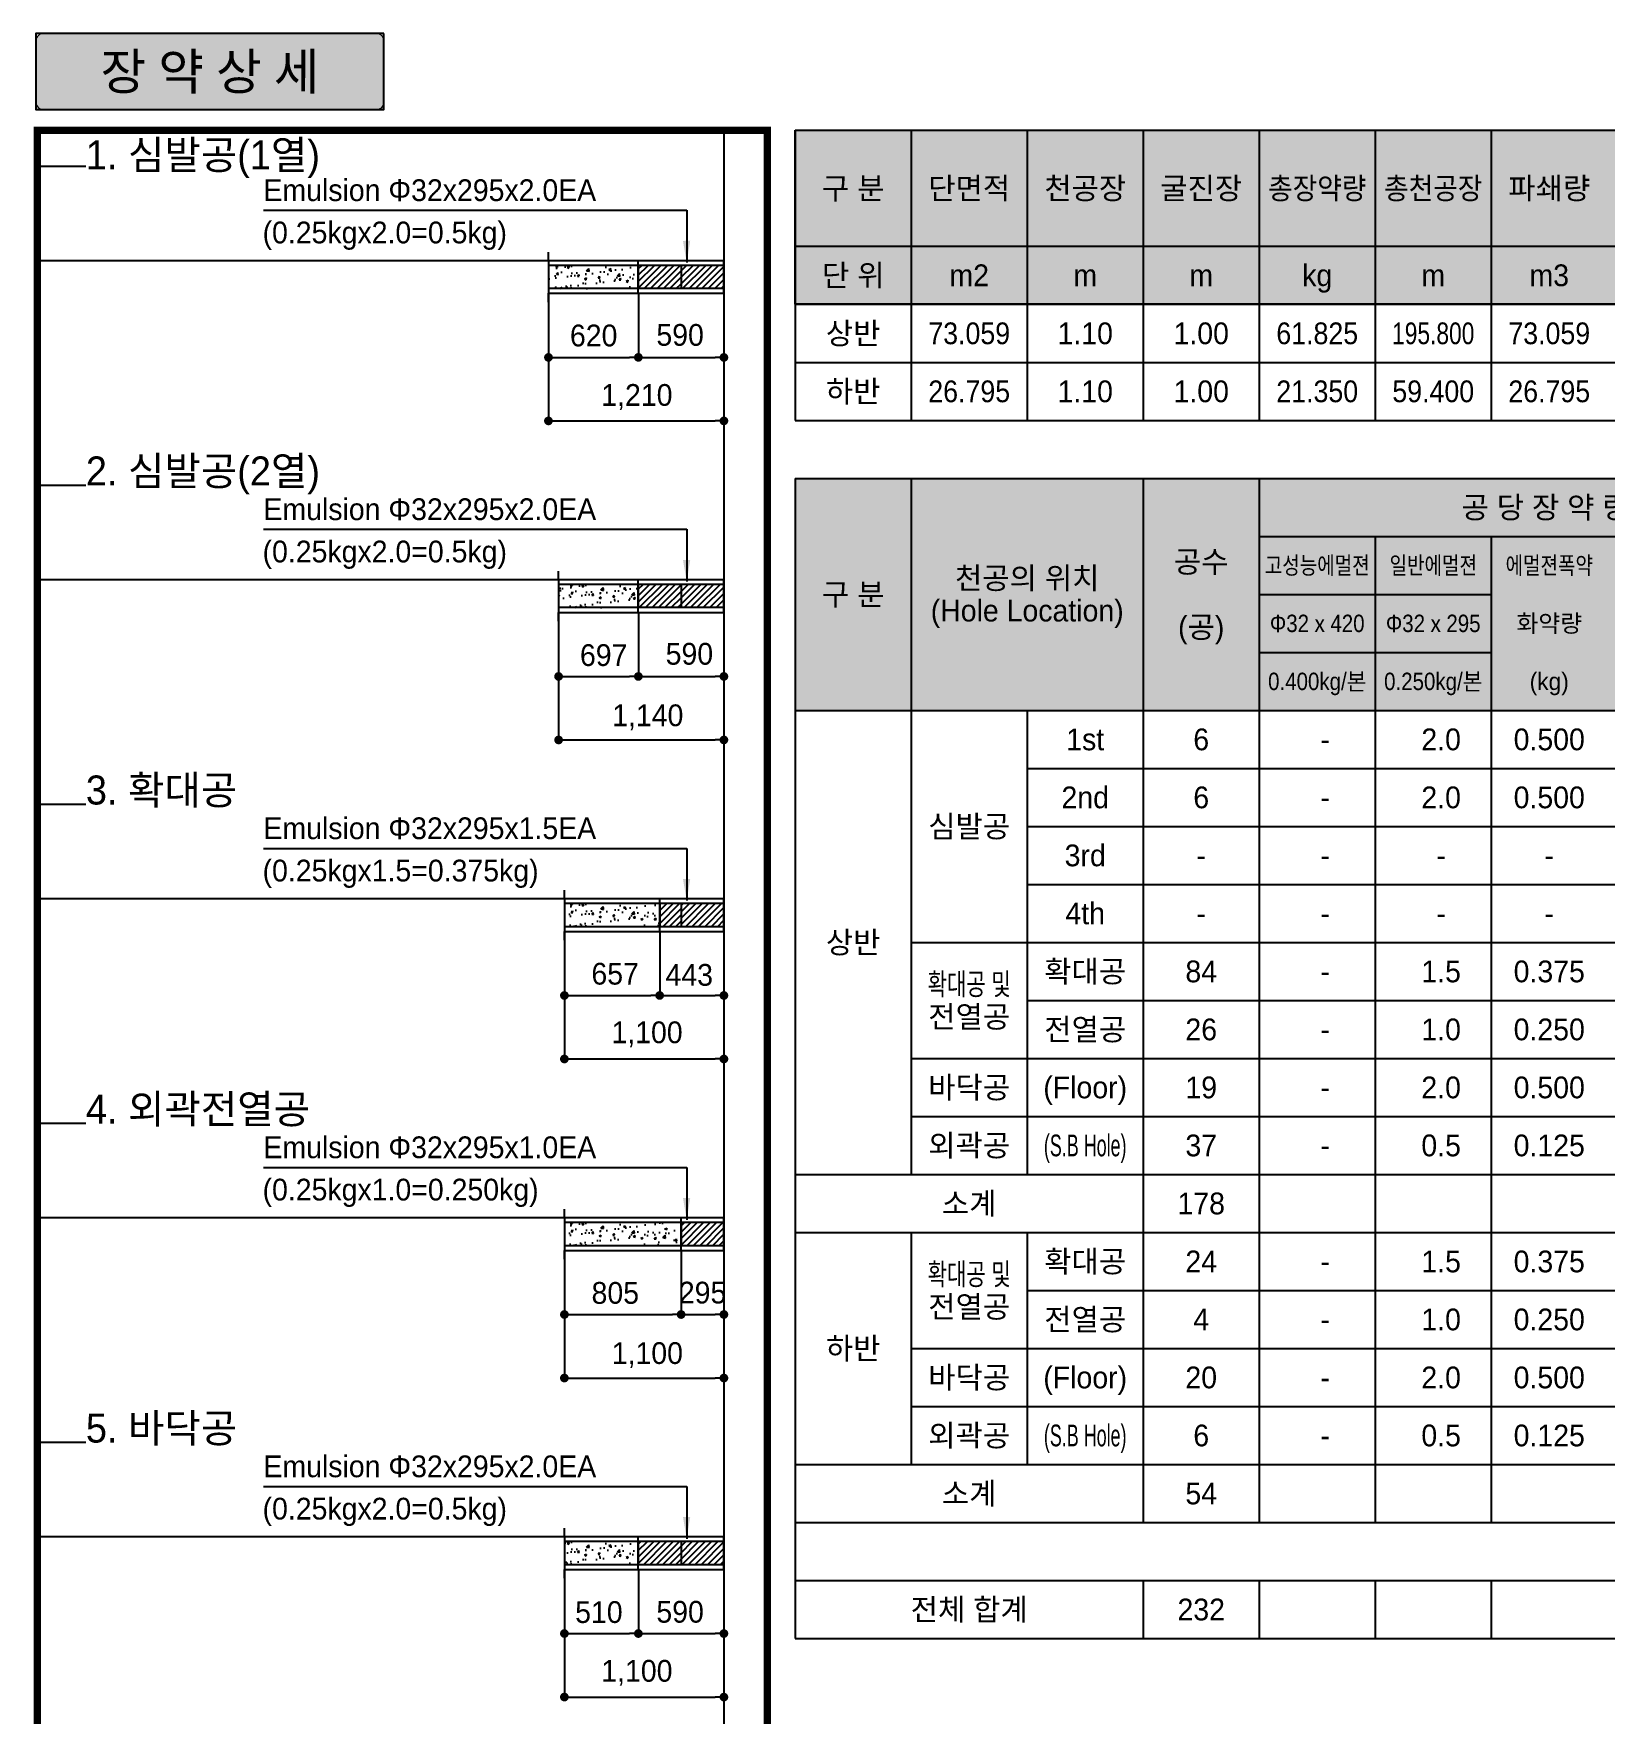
# Model space of a CAD drawing. Extents: x -689 to 317106, y 182884 to 219577.
# Drawn here: x 254029 to 264868, y 190387 to 201977 of the extents above; entities that cross this region are included whole.
import ezdxf
from ezdxf.enums import TextEntityAlignment as Align

# ---------------------------------------------------------------- set-up
doc = ezdxf.new("R2010")
doc.units = 0
doc.header["$LTSCALE"] = 500
doc.header["$MEASUREMENT"] = 0
doc.layers.get('DEFPOINTS').update_dxf_attribs({"color": 55})
doc.layers.add('0-21', color=21, linetype='Continuous', plot=False)
doc.layers.add('0-250line', color=250, linetype='Continuous', lineweight=9, true_color=0x333333)
doc.layers.add('0-251', color=7, linetype='Continuous', true_color=0x6e6e6e)
doc.layers.add('0-253', color=7, linetype='Continuous', true_color=0xcfcfcf)
for name, color, linetype in [('0-255', 52, 'Continuous'), ('A-DIM01', 1, 'Continuous'), ('CS-TABL-LIN1', 4, 'Continuous'), ('CS-TABL-LIN2', 1, 'Continuous'), ('CS-TABL-TEX2', 6, 'Continuous'), ('CS-TABL-TEX3', 7, 'Continuous'), ('CZ-TEXT-04', 6, 'Continuous'), ('TU-BLOCK-DMP', 7, 'Continuous'), ('TU-BLOCK-EXP', 1, 'Continuous'), ('TU-HOLE-EXEC', 3, 'Continuous'), ('TU-LEAD-LINE', 1, 'Continuous'), ('TU-LEAD-TEX1', 3, 'Continuous')]:
    doc.layers.add(name, color=color, linetype=linetype)
doc.styles.add('GTXT', font='')
doc.styles.add('돋움', font='')
doc.styles.add('돋움체', font='')
doc.styles.add('맑은고딕(굵게)', font='malgunbd.ttf')
doc.styles.add('일반문자', font='')
doc.styles.get('GTXT').set_extended_font_data('Dotum')
doc.styles.get('돋움').set_extended_font_data('Dotum')
doc.styles.get('돋움체').set_extended_font_data('Dotum')
doc.styles.get('일반문자').set_extended_font_data('Dotum')
doc.linetypes.add('CFZ008', pattern='A,0.9,-0.2,[106,KHCLINE.shx,S=0.00606,R=180,X=0,Y=0],0.9', length=2)
doc.dimstyles.new('D_50', dxfattribs={"dimscale": 50, "dimtxt": 3, "dimasz": 1.2, "dimexe": 0, "dimexo": 0, "dimgap": 1.2, "dimtad": 1, "dimdec": 0, "dimrnd": 0.0005, "dimdsep": 46, "dimlunit": 6, "dimtxsty": '돋움체', "dimblk": 'DOT', "dimcen": 0.09, "dimclrd": 1, "dimclre": 1, "dimclrt": 1, "dimaunit": 1, "dimadec": 0, "dimazin": 0, "dimtfac": 1, "dimtdec": 0, "dimtix": 1, "dimtmove": 2, "dimatfit": 0, "dimfxl": 1, "dimtvp": 2, "dimtolj": 1, "dimtzin": 0, "dimlwd": -1, "dimlwe": -1, "dimarcsym": 0})

# ---------------------------------------------------------------- blocks, each defined once
blk = doc.blocks.new('재료표제목')
at = {"layer": '0-253'}
h = blk.add_hatch(color=256, dxfattribs=at)
h.dxf.hatch_style = 1
h.paths.add_polyline_path([(0, 1600), (14400, 1600), (14400, 0), (0, 0)])
at = {"layer": 'CS-TABL-LIN1'}
for p, q in [((0, 1600), (0, 0)), ((0, 1600), (14400, 1600)), ((0, 0), (14400, 0))]:
    blk.add_line(p, q, dxfattribs=at)
at = {"layer": 'CS-TABL-LIN2'}
for p, q in [((800, 1600), (800, 0)), ((2400, 1600), (2400, 0)), ((3200, 1600), (3200, 0)), ((3200, 1200), (13600, 1200)), ((4000, 1200), (4000, 0)), ((4800, 1200), (4800, 0)), ((3200, 800), (4800, 800)), ((3200, 400), (4800, 400))]:
    blk.add_line(p, q, dxfattribs=at)
at = {"layer": 'CS-TABL-TEX2', "style": '일반문자'}
for s, height, p in [('공 당 장 약 량 (kg/Hole)', 150, (5600, 1400)), ('공수', 150, (2800, 1025)), ('천공의 위치', 150, (1600, 912)), ('구 분', 150, (400, 800)), ('(Hole Location)', 150, (1600, 688)), ('(공)', 150, (2800, 575)), ('화약량', 120, (5200, 600)), ('(kg)', 120, (5200, 200))]:
    blk.add_text(s, height=height, dxfattribs=at).set_placement(p, align=Align.MIDDLE_CENTER)
for s, width, p in [('고성능에멀젼', 0.8, (3600, 1000)), ('일반에멀젼', 0.8, (4400, 1000)), ('에멀젼폭약', 0.8, (5200, 1000)), ('Φ32ⅹ420', 0.9, (3600, 600)), ('Φ32ⅹ295', 0.9, (4400, 600)), ('0.400kg/본', 0.9, (3600, 200)), ('0.250kg/본', 0.9, (4400, 200))]:
    blk.add_text(s, height=120, dxfattribs=dict(at, width=width)).set_placement(p, align=Align.MIDDLE_CENTER)
blk = doc.blocks.new('장약제원제목')
at = {"layer": '0-253'}
h = blk.add_hatch(color=256, dxfattribs=at)
h.dxf.hatch_style = 1
h.paths.add_polyline_path([(500931, 27019), (515331, 27019), (515331, 25819), (500931, 25819)])
at = {"color": 4}
blk.add_lwpolyline([(500931, 27019), (515331, 27019), (515331, 25819), (500931, 25819)], close=True, dxfattribs=at)
at = {"layer": 'CS-TABL-LIN1'}
for p, q in [((500931, 27019), (500931, 25819)), ((500931, 27019), (515331, 27019)), ((500931, 25819), (515331, 25819))]:
    blk.add_line(p, q, dxfattribs=at)
at = {"layer": 'CS-TABL-LIN2'}
for p, q in [((501731, 27019), (501731, 25819)), ((502531, 27019), (502531, 25819)), ((503331, 27019), (503331, 25819)), ((504131, 27019), (504131, 25819)), ((504931, 27019), (504931, 25819)), ((505731, 27019), (505731, 25819)), ((500931, 26219), (515331, 26219))]:
    blk.add_line(p, q, dxfattribs=at)
at = {"layer": 'CS-TABL-TEX2', "style": '일반문자'}
for s, p in [('구 분', (501331, 26619)), ('단면적', (502131, 26619)), ('천공장', (502931, 26619)), ('굴진장', (503731, 26619)), ('파쇄량', (506131, 26619)), ('단 위', (501331, 26019)), ('m2', (502131, 26019)), ('kg', (504531, 26019)), ('m3', (506131, 26019)), ('m', (502931, 26019)), ('m', (503731, 26019)), ('m', (505331, 26019))]:
    blk.add_text(s, height=150, dxfattribs=at).set_placement(p, align=Align.MIDDLE_CENTER)
at = {"layer": 'CS-TABL-TEX2', "style": '일반문자', "width": 0.9}
for s, p in [('총장약량', (504531, 26619)), ('총천공장', (505331, 26619))]:
    blk.add_text(s, height=150, dxfattribs=at).set_placement(p, align=Align.MIDDLE_CENTER)
blk = doc.blocks.new('_Dot')
at = {"color": 0, "linetype": 'ByBlock', "lineweight": -2}
blk.add_line((-0.5, 0), (-1, 0), dxfattribs=at)
at = {"color": 0, "linetype": 'ByBlock', "const_width": 0.5}
blk.add_lwpolyline([(-0.25, 0, 1), (0.25, 0, 1)], format="xyb", close=True, dxfattribs=at)
blk = doc.blocks.new('*D162')
at = {"layer": 'A-DIM01', "color": 1, "ltscale": 10, "transparency": 16777216}
for p, q in [((258199, 200186), (258199, 199744)), ((258789, 200186), (258789, 199744)), ((258259, 199744), (258729, 199744))]:
    blk.add_line(p, q, dxfattribs=at)
at = {"layer": 'DEFPOINTS', "color": 0, "ltscale": 10, "transparency": 16777216}
for p in [(258199, 200186), (258789, 200186), (258789, 199744)]:
    blk.add_point(p, dxfattribs=at)
at = {"layer": 'A-DIM01', "color": 1, "ltscale": 10, "transparency": 16777216, "xscale": 60, "yscale": 60, "zscale": 60, "rotation": 180}
blk.add_blockref('_Dot', (258199, 199744), dxfattribs=at)
at = {"layer": 'A-DIM01', "color": 1, "ltscale": 10, "transparency": 16777216, "xscale": 60, "yscale": 60, "zscale": 60}
blk.add_blockref('_Dot', (258789, 199744), dxfattribs=at)
at = {"layer": 'A-DIM01', "color": 1, "ltscale": 10, "transparency": 16777216, "insert": (258487, 199898), "char_height": 150, "attachment_point": 5, "style": '돋움체'}
blk.add_mtext('\\A1;590', dxfattribs=at)
blk = doc.blocks.new('*D163')
at = {"layer": 'A-DIM01', "color": 1, "ltscale": 10, "transparency": 16777216}
for p, q in [((257579, 199906), (257579, 199306)), ((258789, 199906), (258789, 199306)), ((257639, 199306), (258729, 199306))]:
    blk.add_line(p, q, dxfattribs=at)
at = {"layer": 'DEFPOINTS', "color": 0, "ltscale": 10, "transparency": 16777216}
for p in [(257579, 199906), (258789, 199906), (258789, 199306)]:
    blk.add_point(p, dxfattribs=at)
at = {"layer": 'A-DIM01', "color": 1, "ltscale": 10, "transparency": 16777216, "xscale": 60, "yscale": 60, "zscale": 60, "rotation": 180}
blk.add_blockref('_Dot', (257579, 199306), dxfattribs=at)
at = {"layer": 'A-DIM01', "color": 1, "ltscale": 10, "transparency": 16777216, "xscale": 60, "yscale": 60, "zscale": 60}
blk.add_blockref('_Dot', (258789, 199306), dxfattribs=at)
at = {"layer": 'A-DIM01', "color": 1, "ltscale": 10, "transparency": 16777216, "insert": (258189, 199471), "char_height": 150, "attachment_point": 5, "style": '돋움체'}
blk.add_mtext('\\A1;1,210', dxfattribs=at)
blk = doc.blocks.new('*D164')
at = {"layer": 'A-DIM01', "color": 1, "ltscale": 10, "transparency": 16777216}
for p, q in [((257579, 200186), (257579, 199744)), ((258199, 200186), (258199, 199744)), ((257639, 199744), (258139, 199744))]:
    blk.add_line(p, q, dxfattribs=at)
at = {"layer": 'DEFPOINTS', "color": 0, "ltscale": 10, "transparency": 16777216}
for p in [(257579, 200186), (258199, 200186), (258199, 199744)]:
    blk.add_point(p, dxfattribs=at)
at = {"layer": 'A-DIM01', "color": 1, "ltscale": 10, "transparency": 16777216, "xscale": 60, "yscale": 60, "zscale": 60, "rotation": 180}
blk.add_blockref('_Dot', (257579, 199744), dxfattribs=at)
at = {"layer": 'A-DIM01', "color": 1, "ltscale": 10, "transparency": 16777216, "xscale": 60, "yscale": 60, "zscale": 60}
blk.add_blockref('_Dot', (258199, 199744), dxfattribs=at)
at = {"layer": 'A-DIM01', "color": 1, "ltscale": 10, "transparency": 16777216, "insert": (257891, 199894), "char_height": 150, "attachment_point": 5, "style": '돋움체'}
blk.add_mtext('\\A1;620', dxfattribs=at)
blk = doc.blocks.new('*D165')
at = {"layer": 'A-DIM01', "color": 1, "ltscale": 10, "transparency": 16777216}
for p, q in [((258199, 197986), (258199, 197544)), ((258789, 197986), (258789, 197544)), ((258259, 197544), (258729, 197544))]:
    blk.add_line(p, q, dxfattribs=at)
at = {"layer": 'DEFPOINTS', "color": 0, "ltscale": 10, "transparency": 16777216}
for p in [(258199, 197986), (258789, 197986), (258789, 197544)]:
    blk.add_point(p, dxfattribs=at)
at = {"layer": 'A-DIM01', "color": 1, "ltscale": 10, "transparency": 16777216, "xscale": 60, "yscale": 60, "zscale": 60, "rotation": 180}
blk.add_blockref('_Dot', (258199, 197544), dxfattribs=at)
at = {"layer": 'A-DIM01', "color": 1, "ltscale": 10, "transparency": 16777216, "xscale": 60, "yscale": 60, "zscale": 60}
blk.add_blockref('_Dot', (258789, 197544), dxfattribs=at)
at = {"layer": 'A-DIM01', "color": 1, "ltscale": 10, "transparency": 16777216, "insert": (258551, 197699), "char_height": 150, "attachment_point": 5, "style": '돋움체'}
blk.add_mtext('\\A1;590', dxfattribs=at)
blk = doc.blocks.new('*D166')
at = {"layer": 'A-DIM01', "color": 1, "ltscale": 10, "transparency": 16777216}
for p, q in [((257649, 197706), (257649, 197106)), ((258789, 197706), (258789, 197106)), ((257709, 197106), (258729, 197106))]:
    blk.add_line(p, q, dxfattribs=at)
at = {"layer": 'DEFPOINTS', "color": 0, "ltscale": 10, "transparency": 16777216}
for p in [(257649, 197706), (258789, 197706), (258789, 197106)]:
    blk.add_point(p, dxfattribs=at)
at = {"layer": 'A-DIM01', "color": 1, "ltscale": 10, "transparency": 16777216, "xscale": 60, "yscale": 60, "zscale": 60, "rotation": 180}
blk.add_blockref('_Dot', (257649, 197106), dxfattribs=at)
at = {"layer": 'A-DIM01', "color": 1, "ltscale": 10, "transparency": 16777216, "xscale": 60, "yscale": 60, "zscale": 60}
blk.add_blockref('_Dot', (258789, 197106), dxfattribs=at)
at = {"layer": 'A-DIM01', "color": 1, "ltscale": 10, "transparency": 16777216, "insert": (258264, 197262), "char_height": 150, "attachment_point": 5, "style": '돋움체'}
blk.add_mtext('\\A1;1,140', dxfattribs=at)
blk = doc.blocks.new('*D167')
at = {"layer": 'A-DIM01', "color": 1, "ltscale": 10, "transparency": 16777216}
for p, q in [((257649, 197986), (257649, 197544)), ((258199, 197986), (258199, 197544)), ((257709, 197544), (258139, 197544))]:
    blk.add_line(p, q, dxfattribs=at)
at = {"layer": 'DEFPOINTS', "color": 0, "ltscale": 10, "transparency": 16777216}
for p in [(257649, 197986), (258199, 197986), (258199, 197544)]:
    blk.add_point(p, dxfattribs=at)
at = {"layer": 'A-DIM01', "color": 1, "ltscale": 10, "transparency": 16777216, "xscale": 60, "yscale": 60, "zscale": 60, "rotation": 180}
blk.add_blockref('_Dot', (257649, 197544), dxfattribs=at)
at = {"layer": 'A-DIM01', "color": 1, "ltscale": 10, "transparency": 16777216, "xscale": 60, "yscale": 60, "zscale": 60}
blk.add_blockref('_Dot', (258199, 197544), dxfattribs=at)
at = {"layer": 'A-DIM01', "color": 1, "ltscale": 10, "transparency": 16777216, "insert": (257960, 197690), "char_height": 150, "attachment_point": 5, "style": '돋움체'}
blk.add_mtext('\\A1;697', dxfattribs=at)
blk = doc.blocks.new('*D168')
at = {"layer": 'A-DIM01', "color": 1, "ltscale": 10, "transparency": 16777216}
for p, q in [((258346, 195786), (258346, 195344)), ((258789, 195786), (258789, 195344)), ((258406, 195344), (258729, 195344))]:
    blk.add_line(p, q, dxfattribs=at)
at = {"layer": 'DEFPOINTS', "color": 0, "ltscale": 10, "transparency": 16777216}
for p in [(258346, 195786), (258789, 195786), (258789, 195344)]:
    blk.add_point(p, dxfattribs=at)
at = {"layer": 'A-DIM01', "color": 1, "ltscale": 10, "transparency": 16777216, "xscale": 60, "yscale": 60, "zscale": 60, "rotation": 180}
blk.add_blockref('_Dot', (258346, 195344), dxfattribs=at)
at = {"layer": 'A-DIM01', "color": 1, "ltscale": 10, "transparency": 16777216, "xscale": 60, "yscale": 60, "zscale": 60}
blk.add_blockref('_Dot', (258789, 195344), dxfattribs=at)
at = {"layer": 'A-DIM01', "color": 1, "ltscale": 10, "transparency": 16777216, "insert": (258550, 195485), "char_height": 150, "attachment_point": 5, "style": '돋움체'}
blk.add_mtext('\\A1;443', dxfattribs=at)
blk = doc.blocks.new('*D169')
at = {"layer": 'A-DIM01', "color": 1, "ltscale": 10, "transparency": 16777216}
for p, q in [((257689, 195506), (257689, 194906)), ((258789, 195506), (258789, 194906)), ((257749, 194906), (258729, 194906))]:
    blk.add_line(p, q, dxfattribs=at)
at = {"layer": 'DEFPOINTS', "color": 0, "ltscale": 10, "transparency": 16777216}
for p in [(257689, 195506), (258789, 195506), (258789, 194906)]:
    blk.add_point(p, dxfattribs=at)
at = {"layer": 'A-DIM01', "color": 1, "ltscale": 10, "transparency": 16777216, "xscale": 60, "yscale": 60, "zscale": 60, "rotation": 180}
blk.add_blockref('_Dot', (257689, 194906), dxfattribs=at)
at = {"layer": 'A-DIM01', "color": 1, "ltscale": 10, "transparency": 16777216, "xscale": 60, "yscale": 60, "zscale": 60}
blk.add_blockref('_Dot', (258789, 194906), dxfattribs=at)
at = {"layer": 'A-DIM01', "color": 1, "ltscale": 10, "transparency": 16777216, "insert": (258259, 195076), "char_height": 150, "attachment_point": 5, "style": '돋움체'}
blk.add_mtext('\\A1;1,100', dxfattribs=at)
blk = doc.blocks.new('*D122')
at = {"layer": 'A-DIM01', "color": 1, "ltscale": 10, "transparency": 16777216}
for p, q in [((257689, 195786), (257689, 195344)), ((258346, 195786), (258346, 195344)), ((257749, 195344), (258286, 195344))]:
    blk.add_line(p, q, dxfattribs=at)
at = {"layer": 'DEFPOINTS', "color": 0, "ltscale": 10, "transparency": 16777216}
for p in [(257689, 195786), (258346, 195786), (258346, 195344)]:
    blk.add_point(p, dxfattribs=at)
at = {"layer": 'A-DIM01', "color": 1, "ltscale": 10, "transparency": 16777216, "xscale": 60, "yscale": 60, "zscale": 60, "rotation": 180}
blk.add_blockref('_Dot', (257689, 195344), dxfattribs=at)
at = {"layer": 'A-DIM01', "color": 1, "ltscale": 10, "transparency": 16777216, "xscale": 60, "yscale": 60, "zscale": 60}
blk.add_blockref('_Dot', (258346, 195344), dxfattribs=at)
at = {"layer": 'A-DIM01', "color": 1, "ltscale": 10, "transparency": 16777216, "insert": (258039, 195493), "char_height": 150, "attachment_point": 5, "style": '돋움체'}
blk.add_mtext('\\A1;657', dxfattribs=at)
blk = doc.blocks.new('*D123')
at = {"layer": 'A-DIM01', "color": 1, "ltscale": 10, "transparency": 16777216}
for p, q in [((258494, 193586), (258494, 193144)), ((258789, 193586), (258789, 193144)), ((258554, 193144), (258729, 193144))]:
    blk.add_line(p, q, dxfattribs=at)
at = {"layer": 'DEFPOINTS', "color": 0, "ltscale": 10, "transparency": 16777216}
for p in [(258494, 193586), (258789, 193586), (258789, 193144)]:
    blk.add_point(p, dxfattribs=at)
at = {"layer": 'A-DIM01', "color": 1, "ltscale": 10, "transparency": 16777216, "xscale": 60, "yscale": 60, "zscale": 60, "rotation": 180}
blk.add_blockref('_Dot', (258494, 193144), dxfattribs=at)
at = {"layer": 'A-DIM01', "color": 1, "ltscale": 10, "transparency": 16777216, "xscale": 60, "yscale": 60, "zscale": 60}
blk.add_blockref('_Dot', (258789, 193144), dxfattribs=at)
at = {"layer": 'A-DIM01', "color": 1, "ltscale": 10, "transparency": 16777216, "insert": (258642, 193294), "char_height": 150, "attachment_point": 5, "style": '돋움체'}
blk.add_mtext('\\A1;295', dxfattribs=at)
blk = doc.blocks.new('*D124')
at = {"layer": 'A-DIM01', "color": 1, "ltscale": 10, "transparency": 16777216}
for p, q in [((257689, 193306), (257689, 192706)), ((258789, 193306), (258789, 192706)), ((257749, 192706), (258729, 192706))]:
    blk.add_line(p, q, dxfattribs=at)
at = {"layer": 'DEFPOINTS', "color": 0, "ltscale": 10, "transparency": 16777216}
for p in [(257689, 193306), (258789, 193306), (258789, 192706)]:
    blk.add_point(p, dxfattribs=at)
at = {"layer": 'A-DIM01', "color": 1, "ltscale": 10, "transparency": 16777216, "xscale": 60, "yscale": 60, "zscale": 60, "rotation": 180}
blk.add_blockref('_Dot', (257689, 192706), dxfattribs=at)
at = {"layer": 'A-DIM01', "color": 1, "ltscale": 10, "transparency": 16777216, "xscale": 60, "yscale": 60, "zscale": 60}
blk.add_blockref('_Dot', (258789, 192706), dxfattribs=at)
at = {"layer": 'A-DIM01', "color": 1, "ltscale": 10, "transparency": 16777216, "insert": (258261, 192864), "char_height": 150, "attachment_point": 5, "style": '돋움체'}
blk.add_mtext('\\A1;1,100', dxfattribs=at)
blk = doc.blocks.new('*D125')
at = {"layer": 'A-DIM01', "color": 1, "ltscale": 10, "transparency": 16777216}
for p, q in [((257689, 193586), (257689, 193144)), ((258494, 193586), (258494, 193144)), ((257749, 193144), (258434, 193144))]:
    blk.add_line(p, q, dxfattribs=at)
at = {"layer": 'DEFPOINTS', "color": 0, "ltscale": 10, "transparency": 16777216}
for p in [(257689, 193586), (258494, 193586), (258494, 193144)]:
    blk.add_point(p, dxfattribs=at)
at = {"layer": 'A-DIM01', "color": 1, "ltscale": 10, "transparency": 16777216, "xscale": 60, "yscale": 60, "zscale": 60, "rotation": 180}
blk.add_blockref('_Dot', (257689, 193144), dxfattribs=at)
at = {"layer": 'A-DIM01', "color": 1, "ltscale": 10, "transparency": 16777216, "xscale": 60, "yscale": 60, "zscale": 60}
blk.add_blockref('_Dot', (258494, 193144), dxfattribs=at)
at = {"layer": 'A-DIM01', "color": 1, "ltscale": 10, "transparency": 16777216, "insert": (258040, 193292), "char_height": 150, "attachment_point": 5, "style": '돋움체'}
blk.add_mtext('\\A1;805', dxfattribs=at)
blk = doc.blocks.new('*D130')
at = {"layer": 'A-DIM01', "color": 1, "ltscale": 10, "transparency": 16777216}
for p, q in [((258199, 191386), (258199, 190944)), ((258789, 191386), (258789, 190944)), ((258259, 190944), (258729, 190944))]:
    blk.add_line(p, q, dxfattribs=at)
at = {"layer": 'DEFPOINTS', "color": 0, "ltscale": 10, "transparency": 16777216}
for p in [(258199, 191386), (258789, 191386), (258789, 190944)]:
    blk.add_point(p, dxfattribs=at)
at = {"layer": 'A-DIM01', "color": 1, "ltscale": 10, "transparency": 16777216, "xscale": 60, "yscale": 60, "zscale": 60, "rotation": 180}
blk.add_blockref('_Dot', (258199, 190944), dxfattribs=at)
at = {"layer": 'A-DIM01', "color": 1, "ltscale": 10, "transparency": 16777216, "xscale": 60, "yscale": 60, "zscale": 60}
blk.add_blockref('_Dot', (258789, 190944), dxfattribs=at)
at = {"layer": 'A-DIM01', "color": 1, "ltscale": 10, "transparency": 16777216, "insert": (258487, 191093), "char_height": 150, "attachment_point": 5, "style": '돋움체'}
blk.add_mtext('\\A1;590', dxfattribs=at)
blk = doc.blocks.new('*D131')
at = {"layer": 'A-DIM01', "color": 1, "ltscale": 10, "transparency": 16777216}
for p, q in [((257689, 191106), (257689, 190506)), ((258789, 191106), (258789, 190506)), ((257749, 190506), (258729, 190506))]:
    blk.add_line(p, q, dxfattribs=at)
at = {"layer": 'DEFPOINTS', "color": 0, "ltscale": 10, "transparency": 16777216}
for p in [(257689, 191106), (258789, 191106), (258789, 190506)]:
    blk.add_point(p, dxfattribs=at)
at = {"layer": 'A-DIM01', "color": 1, "ltscale": 10, "transparency": 16777216, "xscale": 60, "yscale": 60, "zscale": 60, "rotation": 180}
blk.add_blockref('_Dot', (257689, 190506), dxfattribs=at)
at = {"layer": 'A-DIM01', "color": 1, "ltscale": 10, "transparency": 16777216, "xscale": 60, "yscale": 60, "zscale": 60}
blk.add_blockref('_Dot', (258789, 190506), dxfattribs=at)
at = {"layer": 'A-DIM01', "color": 1, "ltscale": 10, "transparency": 16777216, "insert": (258189, 190673), "char_height": 150, "attachment_point": 5, "style": '돋움체'}
blk.add_mtext('\\A1;1,100', dxfattribs=at)
blk = doc.blocks.new('*D132')
at = {"layer": 'A-DIM01', "color": 1, "ltscale": 10, "transparency": 16777216}
for p, q in [((257689, 191386), (257689, 190944)), ((258199, 191386), (258199, 190944)), ((257749, 190944), (258139, 190944))]:
    blk.add_line(p, q, dxfattribs=at)
at = {"layer": 'DEFPOINTS', "color": 0, "ltscale": 10, "transparency": 16777216}
for p in [(257689, 191386), (258199, 191386), (258199, 190944)]:
    blk.add_point(p, dxfattribs=at)
at = {"layer": 'A-DIM01', "color": 1, "ltscale": 10, "transparency": 16777216, "xscale": 60, "yscale": 60, "zscale": 60, "rotation": 180}
blk.add_blockref('_Dot', (257689, 190944), dxfattribs=at)
at = {"layer": 'A-DIM01', "color": 1, "ltscale": 10, "transparency": 16777216, "xscale": 60, "yscale": 60, "zscale": 60}
blk.add_blockref('_Dot', (258199, 190944), dxfattribs=at)
at = {"layer": 'A-DIM01', "color": 1, "ltscale": 10, "transparency": 16777216, "insert": (257927, 191091), "char_height": 150, "attachment_point": 5, "style": '돋움체'}
blk.add_mtext('\\A1;510', dxfattribs=at)
blk = doc.blocks.new('H32X295X1E')
at = {"layer": 'TU-BLOCK-EXP'}
h = blk.add_hatch(dxfattribs=at)
h.set_pattern_fill('ANSI31', color=256, scale=250, style=0)
h.set_pattern_definition([(45, (-316155.435, 427992.11), (-22.097087, 22.097087), [])])
h.paths.add_polyline_path([(295, 0), (295, 160), (0, 160), (0, 0)])
at = {"layer": 'TU-BLOCK-EXP', "color": 7}
for p, q in [((0, 160), (0, 0)), ((295, 160), (295, 0)), ((295, 0), (0, 0))]:
    blk.add_line(p, q, dxfattribs=at)
blk.add_lwpolyline([(295, 160), (0, 160)], dxfattribs=at)
blk = doc.blocks.new('H32X295X0.5E')
at = {"layer": 'TU-BLOCK-EXP'}
h = blk.add_hatch(dxfattribs=at)
h.set_pattern_fill('ANSI31', color=256, scale=250, style=0)
h.set_pattern_definition([(45, (-316532.52, 427992.11), (-22.097087, 22.097087), [])])
h.paths.add_polyline_path([(147.5, 160), (0, 160), (0, 0), (147.5, 0)])
at = {"layer": 'TU-BLOCK-EXP', "color": 7}
for p, q in [((0, 160), (0, 0)), ((147.5, 160), (147.5, 0)), ((147.5, 0), (0, 0))]:
    blk.add_line(p, q, dxfattribs=at)
blk.add_lwpolyline([(147.5, 160), (0, 160)], dxfattribs=at)

msp = doc.modelspace()

# ---------------------------------------------------------------- hatches: boundary and pattern name
at = {"layer": '0-250line'}
h = msp.add_hatch(color=256, dxfattribs=at)
edge = h.paths.add_edge_path()
edge.add_line((256444.75596, 201715.15052), (256444.75596, 201927.73759))
edge.add_arc((256395.80457, 201927.73759), 48.95139, 0.000000429, 90.000000429)
edge.add_line((256395.80457, 201976.68898), (254093.70735, 201976.68898))
edge.add_arc((254093.70735, 201927.73759), 48.95139, 89.999999937, 179.999999937)
edge.add_line((254044.75596, 201927.73759), (254044.75596, 201502.56345))
edge.add_arc((254093.70735, 201502.56345), 48.95139, 179.999999879, 269.999999879)
edge.add_line((254093.70735, 201453.61206), (256395.80457, 201453.61206))
edge.add_arc((256395.80457, 201502.56345), 48.95139, 269.999999755, 359.999999755)
edge.add_line((256444.75596, 201502.56345), (256444.75596, 201715.15052))
at = {"layer": 'TU-BLOCK-DMP'}
h = msp.add_hatch(dxfattribs=at)
h.set_pattern_fill('AR-CONC', color=256, scale=20, style=0)
h.set_pattern_definition([(50, (7480.25, 619167.03), (143.452037, -12.550427), [15, -165]), (355, (7480.25, 619167.03), (-27.750267, 150.438427), [12, -132]), (100.4514, (7492.21, 619165.99), (115.701876, 137.88791), [12.74804, -140.228422]), (46.1842, (7480.25, 619207.03), (213.44821, -33.1038), [22.5, -247.5]), (96.6356, (7498.04, 619204.27), (186.93254, 194.82357), [19.12206, -210.3426]), (351.1842, (7480.25, 619207.03), (186.93239, 194.82372), [18, -198]), (21, (7500.25, 619197.03), (119.38141, -80.523778), [15, -165]), (326, (7500.25, 619197.03), (48.663066, 145.03001), [12, -132]), (71.4514, (7510.2, 619190.32), (168.044526, 64.5061), [12.74804, -140.228422]), (37.5, (7480.253, 619167.03), (2.431971, 66.578771), [0, -130.4, 0, -134, 0, -132.5]), (7.5, (7480.25, 619167.03), (52.613907, 78.882342), [0, -76.4, 0, -127.4, 0, -50.5]), (327.5, (7435.653, 619167.03), (106.764487, -4.5109743), [0, -50, 0, -156, 0, -207]), (317.5, (7415.65, 619167.03), (116.637234, 20.020996), [0, -65, 0, -103.6, 0, -147])])
h.paths.add_polyline_path([(258198.86938, 200218.36053), (258198.86938, 200378.36053), (257578.86938, 200378.36053), (257578.86938, 200218.36053)])
h = msp.add_hatch(dxfattribs=at)
h.set_pattern_fill('AR-CONC', color=256, scale=20, style=0)
h.set_pattern_definition([(50, (7580.25, 616967.03), (143.452037, -12.550427), [15, -165]), (355, (7580.25, 616967.03), (-27.750267, 150.438427), [12, -132]), (100.4514, (7592.21, 616965.99), (115.701876, 137.88791), [12.74804, -140.228422]), (46.1842, (7580.25, 617007.03), (213.44821, -33.1038), [22.5, -247.5]), (96.6356, (7598.04, 617004.27), (186.93254, 194.82357), [19.12206, -210.3426]), (351.1842, (7580.25, 617007.03), (186.93239, 194.82372), [18, -198]), (21, (7600.25, 616997.03), (119.38141, -80.523778), [15, -165]), (326, (7600.25, 616997.03), (48.663066, 145.03001), [12, -132]), (71.4514, (7610.2, 616990.32), (168.044526, 64.5061), [12.74804, -140.228422]), (37.5, (7580.253, 616967.03), (2.431971, 66.578771), [0, -130.4, 0, -134, 0, -132.5]), (7.5, (7580.25, 616967.03), (52.613907, 78.882342), [0, -76.4, 0, -127.4, 0, -50.5]), (327.5, (7535.653, 616967.03), (106.764487, -4.5109743), [0, -50, 0, -156, 0, -207]), (317.5, (7515.65, 616967.03), (116.637234, 20.020996), [0, -65, 0, -103.6, 0, -147])])
h.paths.add_polyline_path([(258198.86938, 198018.36053), (258198.86938, 198178.36053), (257648.86938, 198178.36053), (257648.86938, 198018.36053)])
h = msp.add_hatch(dxfattribs=at)
h.set_pattern_fill('AR-CONC', color=256, scale=20, style=0)
h.set_pattern_definition([(50, (7580.25, 614767.03), (143.452037, -12.550427), [15, -165]), (355, (7580.25, 614767.03), (-27.750267, 150.438427), [12, -132]), (100.4514, (7592.21, 614765.99), (115.701876, 137.88791), [12.74804, -140.228422]), (46.1842, (7580.25, 614807.03), (213.44821, -33.1038), [22.5, -247.5]), (96.6356, (7598.04, 614804.27), (186.93254, 194.82357), [19.12206, -210.3426]), (351.1842, (7580.25, 614807.03), (186.93239, 194.82372), [18, -198]), (21, (7600.25, 614797.03), (119.38141, -80.523778), [15, -165]), (326, (7600.25, 614797.03), (48.663066, 145.03001), [12, -132]), (71.4514, (7610.2, 614790.32), (168.044526, 64.5061), [12.74804, -140.228422]), (37.5, (7580.253, 614767.03), (2.431971, 66.578771), [0, -130.4, 0, -134, 0, -132.5]), (7.5, (7580.25, 614767.03), (52.613907, 78.882342), [0, -76.4, 0, -127.4, 0, -50.5]), (327.5, (7535.653, 614767.03), (106.764487, -4.5109743), [0, -50, 0, -156, 0, -207]), (317.5, (7515.65, 614767.03), (116.637234, 20.020996), [0, -65, 0, -103.6, 0, -147])])
h.paths.add_polyline_path([(258346.36938, 195818.36053), (258346.36938, 195978.36053), (257688.86938, 195978.36053), (257688.86938, 195818.36053)])
h = msp.add_hatch(dxfattribs=at)
h.set_pattern_fill('AR-CONC', color=256, scale=20, style=0)
h.set_pattern_definition([(50, (7580.25, 612567.03), (143.452037, -12.550427), [15, -165]), (355, (7580.25, 612567.03), (-27.750267, 150.438427), [12, -132]), (100.4514, (7592.21, 612565.99), (115.701876, 137.88791), [12.74804, -140.228422]), (46.1842, (7580.25, 612607.03), (213.44821, -33.1038), [22.5, -247.5]), (96.6356, (7598.04, 612604.27), (186.93254, 194.82357), [19.12206, -210.3426]), (351.1842, (7580.25, 612607.03), (186.93239, 194.82372), [18, -198]), (21, (7600.25, 612597.03), (119.38141, -80.523778), [15, -165]), (326, (7600.25, 612597.03), (48.663066, 145.03001), [12, -132]), (71.4514, (7610.2, 612590.32), (168.044526, 64.5061), [12.74804, -140.228422]), (37.5, (7580.253, 612567.03), (2.431971, 66.578771), [0, -130.4, 0, -134, 0, -132.5]), (7.5, (7580.25, 612567.03), (52.613907, 78.882342), [0, -76.4, 0, -127.4, 0, -50.5]), (327.5, (7535.653, 612567.03), (106.764487, -4.5109743), [0, -50, 0, -156, 0, -207]), (317.5, (7515.65, 612567.03), (116.637234, 20.020996), [0, -65, 0, -103.6, 0, -147])])
h.paths.add_polyline_path([(258493.86938, 193618.36053), (258493.86938, 193778.36053), (257688.86938, 193778.36053), (257688.86938, 193618.36053)])
h = msp.add_hatch(dxfattribs=at)
h.set_pattern_fill('AR-CONC', color=256, scale=20, style=0)
h.set_pattern_definition([(50, (7480.25, 610367.03), (143.452037, -12.550427), [15, -165]), (355, (7480.25, 610367.03), (-27.750267, 150.438427), [12, -132]), (100.4514, (7492.21, 610365.99), (115.701876, 137.88791), [12.74804, -140.228422]), (46.1842, (7480.25, 610407.03), (213.44821, -33.1038), [22.5, -247.5]), (96.6356, (7498.04, 610404.27), (186.93254, 194.82357), [19.12206, -210.3426]), (351.1842, (7480.25, 610407.03), (186.93239, 194.82372), [18, -198]), (21, (7500.25, 610397.03), (119.38141, -80.523778), [15, -165]), (326, (7500.25, 610397.03), (48.663066, 145.03001), [12, -132]), (71.4514, (7510.2, 610390.32), (168.044526, 64.5061), [12.74804, -140.228422]), (37.5, (7480.253, 610367.03), (2.431971, 66.578771), [0, -130.4, 0, -134, 0, -132.5]), (7.5, (7480.25, 610367.03), (52.613907, 78.882342), [0, -76.4, 0, -127.4, 0, -50.5]), (327.5, (7435.653, 610367.03), (106.764487, -4.5109743), [0, -50, 0, -156, 0, -207]), (317.5, (7415.65, 610367.03), (116.637234, 20.020996), [0, -65, 0, -103.6, 0, -147])])
h.paths.add_polyline_path([(257688.86938, 191578.36053), (257688.86938, 191418.36053), (258198.86938, 191418.36053), (258198.86938, 191578.36053)])

# ---------------------------------------------------------------- linework, layer by layer
at = {"layer": '0-21'}
msp.add_lwpolyline([(256444.75596, 201976.68898), (254044.75596, 201976.68898), (254044.75596, 201453.61206), (256444.75596, 201453.61206), (256444.75596, 201976.68898)], close=True, dxfattribs=at)
at = {"layer": '0-250line', "lineweight": 0}
msp.add_lwpolyline([(256444.75596, 201715.15052), (256444.75596, 201927.73759, 0.4142135624), (256395.80457, 201976.68898), (254093.70735, 201976.68898, 0.4142135624), (254044.75596, 201927.73759), (254044.75596, 201502.56345, 0.4142135624), (254093.70735, 201453.61206), (256395.80457, 201453.61206, 0.4142135624), (256444.75596, 201502.56345)], format="xyb", close=True, dxfattribs=at)
at = {"layer": '0-251', "const_width": 50}
msp.add_lwpolyline([(254053.63475, 201309.94733), (259088.86938, 201309.94733), (259088.86938, 186134.30698), (254053.63475, 186134.30698)], close=True, dxfattribs=at)
at = {"layer": 'CS-TABL-LIN1'}
for p, q in [((259280.64711, 200109.94733), (259280.64711, 199309.94733)), ((259280.64711, 199309.94733), (273680.64711, 199309.94733)), ((259280.64711, 197309.94733), (259280.64711, 190909.94733)), ((259280.64711, 193709.94733), (273680.64711, 193709.94733)), ((259280.64711, 191709.94733), (273680.64711, 191709.94733)), ((259280.64711, 191309.94733), (273680.64711, 191309.94733)), ((259280.64711, 190909.94733), (273680.64711, 190909.94733))]:
    msp.add_line(p, q, dxfattribs=at)
at = {"layer": 'CS-TABL-LIN2'}
for p, q in [((260080.64711, 200109.94733), (260080.64711, 199309.94733)), ((260880.64711, 200109.94733), (260880.64711, 199309.94733)), ((261680.64711, 200109.94733), (261680.64711, 199309.94733)), ((262480.64711, 200109.94733), (262480.64711, 199309.94733)), ((263280.64711, 200109.94733), (263280.64711, 199309.94733)), ((264080.64711, 200109.94733), (264080.64711, 199309.94733)), ((259280.64711, 199709.94733), (273680.64711, 199709.94733)), ((260080.64711, 197309.94733), (260080.64711, 194109.94733)), ((260880.64711, 197309.94733), (260880.64711, 194109.94733)), ((261680.64711, 197309.94733), (261680.64711, 191709.94733)), ((262480.64711, 197309.94733), (262480.64711, 191709.94733)), ((263280.64711, 197309.94733), (263280.64711, 191709.94733)), ((264080.64711, 197309.94733), (264080.64711, 191709.94733)), ((260880.64711, 196909.94733), (272880.64711, 196909.94733)), ((260880.64711, 196509.94733), (272880.64711, 196509.94733)), ((260880.64711, 196109.94733), (272880.64711, 196109.94733)), ((260080.64711, 195709.94733), (272880.64711, 195709.94733)), ((260880.64711, 195309.94733), (272880.64711, 195309.94733)), ((260080.64711, 194909.94733), (272880.64711, 194909.94733)), ((260080.64711, 194509.94733), (272880.64711, 194509.94733)), ((259280.64711, 194109.94733), (272880.64711, 194109.94733)), ((260080.64711, 193709.94733), (260080.64711, 192109.94733)), ((260880.64711, 193709.94733), (260880.64711, 192109.94733)), ((260880.64711, 193309.94733), (272880.64711, 193309.94733)), ((260080.64711, 192909.94733), (272880.64711, 192909.94733)), ((260080.64711, 192509.94733), (272880.64711, 192509.94733)), ((259280.64711, 192109.94733), (272880.64711, 192109.94733)), ((261680.64711, 191309.94733), (261680.64711, 190909.94733)), ((262480.64711, 191309.94733), (262480.64711, 190909.94733)), ((263280.64711, 191309.94733), (263280.64711, 190909.94733)), ((264080.64711, 191309.94733), (264080.64711, 190909.94733))]:
    msp.add_line(p, q, dxfattribs=at)
at = {"layer": 'DEFPOINTS'}
for p, q in [((258788.86938, 201309.94733), (258788.86938, 186134.30698)), ((254388.86938, 201060.86053), (254044.75596, 201060.86053)), ((258788.86938, 200410.86053), (254044.75596, 200410.86053)), ((258198.86938, 200185.86053), (258198.86938, 200410.86053)), ((258788.86938, 200378.36053), (257578.86938, 200378.36053)), ((258788.86938, 200218.36053), (257578.86938, 200218.36053)), ((254388.86938, 198860.86053), (254044.75596, 198860.86053)), ((258788.86938, 198210.86053), (254044.75596, 198210.86053)), ((258198.86938, 197985.86053), (258198.86938, 198210.86053)), ((258788.86938, 198178.36053), (257648.86938, 198178.36053)), ((258788.86938, 198018.36053), (257648.86938, 198018.36053)), ((254388.86938, 196660.86053), (254044.75596, 196660.86053)), ((258788.86938, 196010.86053), (254044.75596, 196010.86053)), ((258346.36938, 195785.86053), (258346.36938, 196010.86053)), ((258788.86938, 195978.36053), (257688.86938, 195978.36053)), ((258788.86938, 195818.36053), (257688.86938, 195818.36053)), ((254388.86938, 194460.86053), (254044.75596, 194460.86053)), ((258788.86938, 193810.86053), (254044.75596, 193810.86053)), ((258493.86938, 193585.86053), (258493.86938, 193810.86053)), ((258788.86938, 193778.36053), (257688.86938, 193778.36053)), ((258788.86938, 193618.36053), (257688.86938, 193618.36053)), ((254388.86938, 192260.86053), (254044.75596, 192260.86053)), ((258788.86938, 191610.86053), (254044.75596, 191610.86053)), ((258198.86938, 191385.86053), (258198.86938, 191610.86053)), ((258788.86938, 191578.36053), (257688.86938, 191578.36053)), ((258788.86938, 191418.36053), (257688.86938, 191418.36053))]:
    msp.add_line(p, q, dxfattribs=at)
at = {"layer": 'DEFPOINTS', "linetype": 'ByBlock', "ltscale": 10}
for p, q in [((257578.86938, 200410.86053), (257578.86938, 200185.86053)), ((257648.86938, 198210.86053), (257648.86938, 197985.86053)), ((257688.86938, 196010.86053), (257688.86938, 195785.86053)), ((257688.86938, 193810.86053), (257688.86938, 193585.86053)), ((257688.86938, 191610.86053), (257688.86938, 191385.86053))]:
    msp.add_line(p, q, dxfattribs=at)
at = {"layer": 'DEFPOINTS'}
msp.add_lwpolyline([(254053.63475, 201309.94733), (259088.86938, 201309.94733), (259088.86938, 186134.30698), (254044.75596, 186134.30698)], close=True, dxfattribs=at)
at = {"layer": 'TU-HOLE-EXEC'}
for p, q in [((257578.86938, 200410.86053), (257578.86938, 200470.76683)), ((257578.86938, 200125.95422), (257578.86938, 200185.86053)), ((257648.86938, 198210.86053), (257648.86938, 198270.76683)), ((257648.86938, 197925.95422), (257648.86938, 197985.86053)), ((257688.86938, 196010.86053), (257688.86938, 196070.76683)), ((257688.86938, 195725.95422), (257688.86938, 195785.86053)), ((257688.86938, 193810.86053), (257688.86938, 193870.76683)), ((257688.86938, 193525.95422), (257688.86938, 193585.86053)), ((257688.86938, 191610.86053), (257688.86938, 191670.76683)), ((257688.86938, 191325.95422), (257688.86938, 191385.86053))]:
    msp.add_line(p, q, dxfattribs=at)
at = {"layer": 'TU-HOLE-EXEC', "linetype": 'CFZ008', "ltscale": 0.5}
for p, q in [((258788.86938, 200185.86053), (258788.86938, 200410.86053)), ((258788.86938, 197985.86053), (258788.86938, 198210.86053)), ((258788.86938, 195785.86053), (258788.86938, 196010.86053)), ((258788.86938, 193585.86053), (258788.86938, 193810.86053)), ((258788.86938, 191385.86053), (258788.86938, 191610.86053))]:
    msp.add_line(p, q, dxfattribs=at)
for points in [[(257578.86938, 200185.86053), (258788.86938, 200185.86053), (258788.86938, 200410.86053), (257578.86938, 200410.86053)], [(257648.86938, 197985.86053), (258788.86938, 197985.86053), (258788.86938, 198210.86053), (257648.86938, 198210.86053)], [(257688.86938, 195785.86053), (258788.86938, 195785.86053), (258788.86938, 196010.86053), (257688.86938, 196010.86053)], [(257688.86938, 193585.86053), (258788.86938, 193585.86053), (258788.86938, 193810.86053), (257688.86938, 193810.86053)], [(257688.86938, 191385.86053), (258788.86938, 191385.86053), (258788.86938, 191610.86053), (257688.86938, 191610.86053)]]:
    msp.add_lwpolyline(points, dxfattribs=at)
at = {"layer": 'TU-LEAD-LINE', "linetype": 'Continuous'}
for p, q in [((255614.09657, 200758.41639), (258532.47815, 200758.41639)), ((258532.47815, 200758.41639), (258532.47815, 200397.86053)), ((255614.09657, 198558.41639), (258532.47815, 198558.41639)), ((258532.47815, 198558.41639), (258532.47815, 198197.86053)), ((255614.09657, 196358.41639), (258532.47815, 196358.41639)), ((258532.47815, 196358.41639), (258532.47815, 195997.86053)), ((255614.09657, 194158.41639), (258532.47815, 194158.41639)), ((258532.47815, 194158.41639), (258532.47815, 193797.86053)), ((255614.09657, 191958.41639), (258532.47815, 191958.41639)), ((258532.47815, 191958.41639), (258532.47815, 191597.86053))]:
    msp.add_line(p, q, dxfattribs=at)
at = {"layer": 'TU-LEAD-LINE'}
for points in [[(258506.68899, 200547.72686), (258532.47815, 200397.86053), (258556.6883, 200547.99003)], [(258506.68899, 198347.72686), (258532.47815, 198197.86053), (258556.6883, 198347.99003)], [(258506.68899, 196147.72686), (258532.47815, 195997.86053), (258556.6883, 196147.99003)], [(258506.68899, 193947.72686), (258532.47815, 193797.86053), (258556.6883, 193947.99003)], [(258506.68899, 191747.72686), (258532.47815, 191597.86053), (258556.6883, 191747.99003)]]:
    msp.add_solid(points, dxfattribs=at)

# ---------------------------------------------------------------- block references
for name, p in [('장약제원제목', (-241650.16885, 174291.16701)), ('재료표제목', (259280.64711, 197309.94733))]:
    msp.add_blockref(name, p)
at = {"layer": 'TU-BLOCK-EXP'}
for name, p in [('H32X295X1E', (258198.86938, 200218.36053)), ('H32X295X1E', (258493.86938, 200218.36053)), ('H32X295X1E', (258198.86938, 198018.36053)), ('H32X295X1E', (258493.86938, 198018.36053)), ('H32X295X0.5E', (258346.36938, 195818.36053)), ('H32X295X1E', (258493.86938, 195818.36053)), ('H32X295X1E', (258493.86938, 193618.36053)), ('H32X295X1E', (258198.86938, 191418.36053)), ('H32X295X1E', (258493.86938, 191418.36053))]:
    msp.add_blockref(name, p, dxfattribs=at)

# ---------------------------------------------------------------- texts
at = {"layer": '0-255', "color": 7, "true_color": 0xffffff, "style": '맑은고딕(굵게)'}
msp.add_text('장 약 상 세', height=250, rotation=359.97820732, dxfattribs=at).set_placement((255244.75596, 201715.15052), align=Align.MIDDLE_CENTER)
at = {"layer": 'CS-TABL-TEX3', "style": '돋움'}
for s, p in [('상반', (259680.64711, 199909.94733)), ('1.10', (261280.64711, 199909.94733)), ('1.00', (262080.64711, 199909.94733)), ('하반', (259680.64711, 199509.94733)), ('1.10', (261280.64711, 199509.94733)), ('1.00', (262080.64711, 199509.94733)), ('1st', (261280.64711, 197109.94733)), ('6', (262080.64711, 197109.94733)), ('  2.0', (263680.64711, 197109.94733)), ('0.500', (264480.64711, 197109.94733)), ('  -', (262880.64711, 197109.94733)), ('2nd', (261280.64711, 196709.94733)), ('6', (262080.64711, 196709.94733)), ('  -', (262880.64711, 196709.94733)), ('  2.0', (263680.64711, 196709.94733)), ('0.500', (264480.64711, 196709.94733)), ('심발공', (260480.64711, 196509.94733)), ('3rd', (261280.64711, 196309.94733)), ('-', (262080.64711, 196309.94733)), ('  -', (262880.64711, 196309.94733)), ('  -', (263680.64711, 196309.94733)), ('-', (264480.64711, 196309.94733)), ('4th', (261280.64711, 195909.94733)), ('-', (262080.64711, 195909.94733)), ('  -', (262880.64711, 195909.94733)), ('  -', (263680.64711, 195909.94733)), ('-', (264480.64711, 195909.94733)), ('상반', (259680.64711, 195709.94733)), ('확대공', (261280.64711, 195509.94733)), ('84', (262080.64711, 195509.94733)), ('  1.5', (263680.64711, 195509.94733)), ('0.375', (264480.64711, 195509.94733)), ('  -', (262880.64711, 195509.94733)), ('전열공', (260480.64711, 195197.44733)), ('전열공', (261280.64711, 195109.94733)), ('26', (262080.64711, 195109.94733)), ('  1.0', (263680.64711, 195109.94733)), ('0.250', (264480.64711, 195109.94733)), ('  -', (262880.64711, 195109.94733)), ('바닥공', (260480.64711, 194709.94733)), ('(Floor)', (261280.64711, 194709.94733)), ('19', (262080.64711, 194709.94733)), ('  2.0', (263680.64711, 194709.94733)), ('0.500', (264480.64711, 194709.94733)), ('  -', (262880.64711, 194709.94733)), ('외곽공', (260480.64711, 194309.94733)), ('37', (262080.64711, 194309.94733)), ('  0.5', (263680.64711, 194309.94733)), ('0.125', (264480.64711, 194309.94733)), ('  -', (262880.64711, 194309.94733)), ('소계', (260480.64711, 193909.94733)), ('178', (262080.64711, 193909.94733)), ('확대공', (261280.64711, 193509.94733)), ('24', (262080.64711, 193509.94733)), ('  1.5', (263680.64711, 193509.94733)), ('0.375', (264480.64711, 193509.94733)), ('  -', (262880.64711, 193509.94733)), ('전열공', (260480.64711, 193197.44733)), ('전열공', (261280.64711, 193109.94733)), ('4', (262080.64711, 193109.94733)), ('  -', (262880.64711, 193109.94733)), ('  1.0', (263680.64711, 193109.94733)), ('0.250', (264480.64711, 193109.94733)), ('하반', (259680.64711, 192909.94733)), ('바닥공', (260480.64711, 192709.94733)), ('(Floor)', (261280.64711, 192709.94733)), ('20', (262080.64711, 192709.94733)), ('  2.0', (263680.64711, 192709.94733)), ('0.500', (264480.64711, 192709.94733)), ('  -', (262880.64711, 192709.94733)), ('외곽공', (260480.64711, 192309.94733)), ('6', (262080.64711, 192309.94733)), ('  -', (262880.64711, 192309.94733)), ('  0.5', (263680.64711, 192309.94733)), ('0.125', (264480.64711, 192309.94733)), ('소계', (260480.64711, 191909.94733)), ('54', (262080.64711, 191909.94733)), ('전체 합계', (260480.64711, 191109.94733)), ('232', (262080.64711, 191109.94733))]:
    msp.add_text(s, height=150, dxfattribs=at).set_placement(p, align=Align.MIDDLE_CENTER)
for s, width, p in [('73.059', 0.94, (260480.64711, 199909.94733)), ('61.825', 0.94, (262880.64711, 199909.94733)), ('195.800', 0.8, (263680.64711, 199909.94733)), ('73.059', 0.94, (264480.64711, 199909.94733)), ('26.795', 0.94, (260480.64711, 199509.94733)), ('21.350', 0.94, (262880.64711, 199509.94733)), ('59.400', 0.94, (263680.64711, 199509.94733)), ('26.795', 0.94, (264480.64711, 199509.94733)), ('확대공 및', 0.71, (260480.64711, 195422.44733)), ('(S.B Hole)', 0.63, (261280.64711, 194309.94733)), ('확대공 및', 0.71, (260480.64711, 193422.44733)), ('(S.B Hole)', 0.63, (261280.64711, 192309.94733))]:
    msp.add_text(s, height=150, dxfattribs=dict(at, width=width)).set_placement(p, align=Align.MIDDLE_CENTER)
at = {"layer": 'CZ-TEXT-04', "style": '돋움체'}
for s, p in [('1. 심발공(1열)', (254388.86938, 201040.86053)), ('2. 심발공(2열)', (254388.86938, 198860.86053)), ('3. 확대공', (254388.86938, 196660.86053)), ('4. 외곽전열공', (254388.86938, 194460.86053)), ('5. 바닥공', (254388.86938, 192260.86053))]:
    msp.add_text(s, height=200, dxfattribs=at).set_placement(p)
at = {"layer": 'TU-LEAD-TEX1', "style": 'GTXT'}
for s, p in [('Emulsion Φ32x295x2.0EA', (255613.82386, 200822.04175)), ('(0.25kgx2.0=0.5kg)', (255607.5516, 200530.27534)), ('Emulsion Φ32x295x2.0EA', (255613.82386, 198622.04175)), ('(0.25kgx2.0=0.5kg)', (255607.5516, 198330.27534)), ('Emulsion Φ32x295x1.5EA', (255613.82386, 196422.04175)), ('(0.25kgx1.5=0.375kg)', (255607.5516, 196130.27534)), ('Emulsion Φ32x295x1.0EA', (255613.82386, 194222.04175)), ('(0.25kgx1.0=0.250kg)', (255607.5516, 193930.27534)), ('Emulsion Φ32x295x2.0EA', (255613.82386, 192022.04175)), ('(0.25kgx2.0=0.5kg)', (255607.5516, 191730.27534))]:
    msp.add_text(s, height=150, dxfattribs=at).set_placement(p)

# ---------------------------------------------------------------- dimensions: what is measured, and where the dimension line sits
at = {"layer": 'A-DIM01', "ltscale": 10}
for base, p1, p2, picture, middle in [((258198.86938, 199744.27869), (257578.86938, 200185.86053), (258198.86938, 200185.86053), '*D164', (257891.3209, 199894.31813)), ((258788.86938, 199744.27869), (258198.86938, 200185.86053), (258788.86938, 200185.86053), '*D162', (258486.96394, 199898.06456)), ((258788.86938, 199305.86053), (257578.86938, 199905.86053), (258788.86938, 199905.86053), '*D163', (258188.68094, 199470.97347)), ((258788.86938, 197544.27869), (258198.86938, 197985.86053), (258788.86938, 197985.86053), '*D165', (258550.57526, 197699.47734)), ((258788.86911, 197105.86053), (257648.86911, 197705.86053), (258788.86911, 197705.86053), '*D166', (258263.91052, 197261.56888)), ((258788.8693820657, 195344.2786916251), (258346.3693820657, 195785.860525522), (258788.8693820657, 195785.8605255222), '*D168', (258549.5788660566, 195485.4721967036)), ((258788.86938, 194905.86053), (257688.86938, 195505.86053), (258788.86938, 195505.86053), '*D169', (258258.87438, 195076.29129)), ((258493.86938, 193144.27869), (257688.86938, 193585.86053), (258493.86938, 193585.86053), '*D125', (258040.35913, 193291.71768)), ((258788.86938, 193144.27869), (258493.86938, 193585.86053), (258788.86938, 193585.86053), '*D123', (258641.98347, 193293.53834)), ((258788.86945, 192705.86053), (257688.86945, 193305.86053), (258788.86945, 193305.86053), '*D124', (258260.55849, 192864.07469)), ((258198.86938, 190944.27869), (257688.86938, 191385.86053), (258198.86938, 191385.86053), '*D132', (257927.33589, 191090.73746)), ((258788.86938, 190944.27869), (258198.86938, 191385.86053), (258788.86938, 191385.86053), '*D130', (258486.96419, 191092.95087)), ((258788.86964, 190505.86053), (257688.86964, 191105.86053), (258788.86964, 191105.86053), '*D131', (258188.68094, 190672.8504))]:
    dim = msp.add_linear_dim(base=base, p1=p1, p2=p2, dimstyle='D_50', dxfattribs=at)
    dim.commit()
    dim.dimension.update_dxf_attribs({"geometry": picture, "text_midpoint": middle, "dimtype": 128})
for base, p1, p2, text, picture, middle in [((258198.86938, 197544.27869), (257648.86938, 197985.86053), (258198.86938, 197985.86053), '697', '*D167', (257960.49314, 197690.29375)), ((258346.36938, 195344.27869), (257688.86938, 195785.86053), (258346.36938, 195785.86053), '657', '*D122', (258039.46606, 195492.77819))]:
    dim = msp.add_linear_dim(base=base, p1=p1, p2=p2, text=text, dimstyle='D_50', dxfattribs=at)
    dim.commit()
    dim.dimension.update_dxf_attribs({"geometry": picture, "text_midpoint": middle, "dimtype": 128})

doc.saveas('drawing.dxf')
